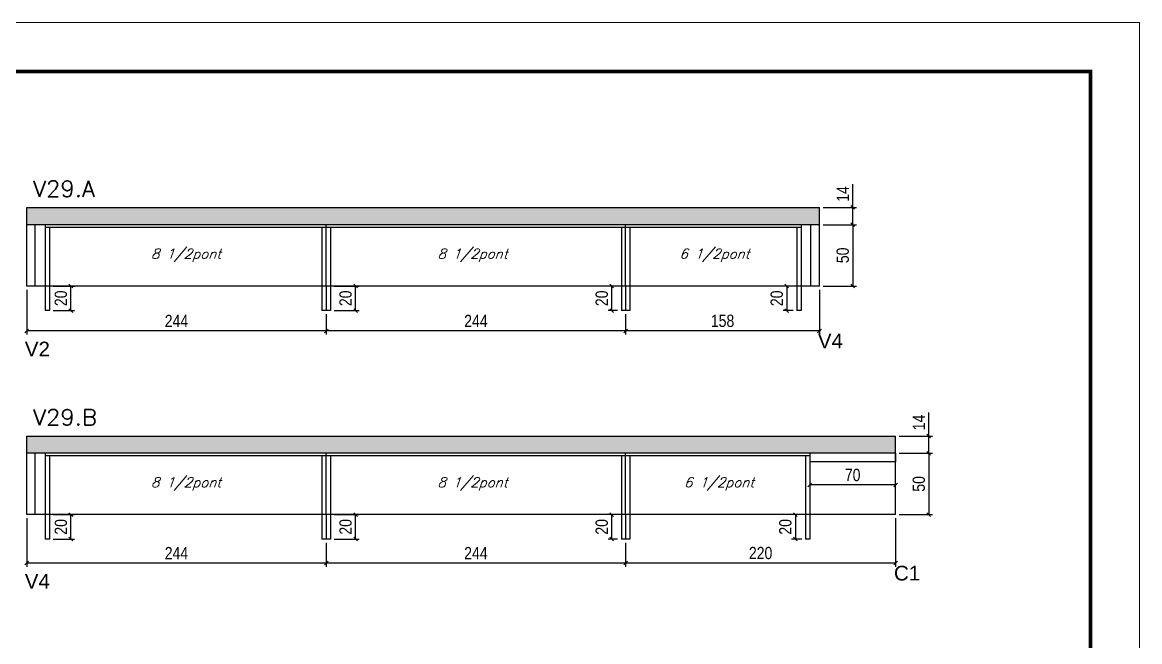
# Model space of a CAD drawing. Extents: x 0 to 6325, y 10169 to 19307.
# Drawn here: x 2160 to 3070, y 13011 to 13516 of the extents above; entities that cross this region are included whole.
import ezdxf

# ---------------------------------------------------------------- set-up
doc = ezdxf.new("R2010")
doc.units = 0
doc.linetypes.add('DASHED', pattern=[0.75, 0.5, -0.25])
for name, color, linetype in [('1', 1, 'Continuous'), ('5', 5, 'Continuous'), ('COTA', 241, 'Continuous'), ('Painéis', 200, 'Continuous'), ('SARR_2.2x7', 40, 'Continuous'), ('SARR_3.5x7', 81, 'Continuous'), ('texto', 7, 'Continuous')]:
    doc.layers.add(name, color=color, linetype=linetype)
for name, color, linetype, lineweight in [('Folhas', 255, 'Continuous', 9), ('SARRAFO DE PRESSAO', 251, 'DASHED', 9), ('Texto Seção', 7, 'Continuous', 15)]:
    doc.layers.add(name, color=color, linetype=linetype, lineweight=lineweight)
doc.styles.add('COTA TECNICA', font='techl___.ttf', dxfattribs={"height": 10})
doc.styles.add('REGUA-120', font='ROMANS.shx', dxfattribs={"height": 15})
doc.styles.add('Romans', font='romans.shx')
doc.styles.get("Standard").update_dxf_attribs({"font": 'arial.ttf'})
doc.dimstyles.new('PAINEL', dxfattribs={"dimtxt": 10, "dimasz": 3, "dimexe": 3, "dimexo": 3, "dimgap": 3, "dimtad": 1, "dimdec": 1, "dimzin": 12, "dimdsep": 46, "dimtxsty": 'COTA TECNICA', "dimblk1": 'OBLIQUE', "dimblk2": 'OBLIQUE', "dimsah": 1, "dimcen": 0.9, "dimclrd": 4, "dimclre": 4, "dimclrt": 240, "dimadec": 1, "dimazin": 3, "dimtfac": 1, "dimtdec": 1, "dimtmove": 0, "dimatfit": 3, "dimfxl": 1, "dimtolj": 1, "dimtzin": 12, "dimarcsym": 0})

# ---------------------------------------------------------------- blocks, each defined once
blk = doc.blocks.new('9999999999')
at = {"layer": 'Folhas'}
blk.add_lwpolyline([(98138.98, 34190.21), (99623.98, 34190.21), (99623.98, 35240.21), (98138.98, 35240.21)], close=True, dxfattribs=at)
at = {"layer": 'Folhas', "color": 30, "const_width": 3}
blk.add_lwpolyline([(98213.98, 34230.21), (99583.98, 34230.21), (99583.98, 35200.21), (98213.98, 35200.21)], close=True, dxfattribs=at)
blk = doc.blocks.new('_Oblique')
at = {"layer": '1', "color": 0, "lineweight": -2}
blk.add_line((-0.5, -0.5), (0.5, 0.5), dxfattribs=at)
blk = doc.blocks.new('*D381')
at = {"layer": 'COTA', "color": 4, "linetype": 'ByBlock', "lineweight": -2, "transparency": 16777216}
for p, q in [((2809.13, 13297.85), (2809.13, 13261.31)), ((2651.16, 13277.85), (2651.16, 13261.31)), ((2809.13, 13264.31), (2651.16, 13264.31))]:
    blk.add_line(p, q, dxfattribs=at)
at = {"layer": 'Defpoints', "color": 0, "linetype": 'ByBlock', "transparency": 16777216}
for p in [(2809.13, 13300.85), (2651.16, 13280.85), (2651.16, 13264.31)]:
    blk.add_point(p, dxfattribs=at)
at = {"layer": 'COTA', "color": 4, "linetype": 'ByBlock', "lineweight": -2, "transparency": 16777216, "xscale": 3, "yscale": 3, "zscale": 3, "rotation": 180}
blk.add_blockref('_Oblique', (2651.16, 13264.31), dxfattribs=at)
at = {"layer": 'COTA', "color": 4, "linetype": 'ByBlock', "lineweight": -2, "transparency": 16777216, "xscale": 3, "yscale": 3, "zscale": 3}
blk.add_blockref('_Oblique', (2809.13, 13264.31), dxfattribs=at)
at = {"layer": 'COTA', "color": 240, "linetype": 'ByBlock', "transparency": 16777216, "insert": (2730.15, 13272.45), "char_height": 10, "attachment_point": 5, "style": 'COTA TECNICA'}
blk.add_mtext('\\A1;158', dxfattribs=at)
blk = doc.blocks.new('*D382')
at = {"layer": 'COTA', "color": 4, "linetype": 'ByBlock', "lineweight": -2, "transparency": 16777216}
for p, q in [((2407.16, 13277.85), (2407.16, 13261.31)), ((2651.16, 13277.85), (2651.16, 13261.31)), ((2651.16, 13264.31), (2407.16, 13264.31))]:
    blk.add_line(p, q, dxfattribs=at)
at = {"layer": 'Defpoints', "color": 0, "linetype": 'ByBlock', "transparency": 16777216}
for p in [(2407.16, 13280.85), (2651.16, 13280.85), (2407.16, 13264.31)]:
    blk.add_point(p, dxfattribs=at)
at = {"layer": 'COTA', "color": 4, "linetype": 'ByBlock', "lineweight": -2, "transparency": 16777216, "xscale": 3, "yscale": 3, "zscale": 3, "rotation": 180}
blk.add_blockref('_Oblique', (2407.16, 13264.31), dxfattribs=at)
at = {"layer": 'COTA', "color": 4, "linetype": 'ByBlock', "lineweight": -2, "transparency": 16777216, "xscale": 3, "yscale": 3, "zscale": 3}
blk.add_blockref('_Oblique', (2651.16, 13264.31), dxfattribs=at)
at = {"layer": 'COTA', "color": 240, "linetype": 'ByBlock', "transparency": 16777216, "insert": (2529.16, 13272.39), "char_height": 10, "width": 210.731, "attachment_point": 5, "style": 'COTA TECNICA'}
blk.add_mtext('\\A1;244', dxfattribs=at)
blk = doc.blocks.new('*D834')
at = {"layer": 'COTA', "color": 4, "lineweight": -2, "transparency": 16777216}
for p, q in [((2163.16, 13297.85), (2163.16, 13261.31)), ((2407.16, 13277.85), (2407.16, 13261.31)), ((2407.16, 13264.31), (2163.16, 13264.31))]:
    blk.add_line(p, q, dxfattribs=at)
at = {"layer": 'Defpoints', "color": 0, "transparency": 16777216}
for p in [(2163.16, 13300.85), (2407.16, 13280.85), (2163.16, 13264.31)]:
    blk.add_point(p, dxfattribs=at)
at = {"layer": 'COTA', "color": 4, "lineweight": -2, "transparency": 16777216, "xscale": 3, "yscale": 3, "zscale": 3, "rotation": 180}
blk.add_blockref('_Oblique', (2163.16, 13264.31), dxfattribs=at)
at = {"layer": 'COTA', "color": 4, "lineweight": -2, "transparency": 16777216, "xscale": 3, "yscale": 3, "zscale": 3}
blk.add_blockref('_Oblique', (2407.16, 13264.31), dxfattribs=at)
at = {"layer": 'COTA', "color": 240, "transparency": 16777216, "insert": (2285.16, 13272.39), "char_height": 10, "attachment_point": 5, "style": 'COTA TECNICA'}
blk.add_mtext('\\A1;244', dxfattribs=at)
blk = doc.blocks.new('*D383')
at = {"layer": 'COTA', "color": 4, "lineweight": -2, "transparency": 16777216}
for p, q in [((2812.13, 13350.85), (2839.21, 13350.85)), ((2836.21, 13350.85), (2836.21, 13300.85)), ((2812.13, 13300.85), (2839.21, 13300.85))]:
    blk.add_line(p, q, dxfattribs=at)
at = {"layer": 'Defpoints', "color": 0, "transparency": 16777216}
for p in [(2809.13, 13350.85), (2809.13, 13300.85), (2836.21, 13300.85)]:
    blk.add_point(p, dxfattribs=at)
at = {"layer": 'COTA', "color": 4, "lineweight": -2, "transparency": 16777216, "xscale": 3, "yscale": 3, "zscale": 3}
for p, rotation in [((2836.21, 13350.85), 90), ((2836.21, 13300.85), 270)]:
    blk.add_blockref('_Oblique', p, dxfattribs=dict(at, rotation=rotation))
at = {"layer": 'COTA', "color": 240, "transparency": 16777216, "insert": (2828.1, 13325.85), "char_height": 10, "attachment_point": 5, "rotation": 90, "style": 'COTA TECNICA'}
blk.add_mtext('\\A1;50', dxfattribs=at)
blk = doc.blocks.new('*D384')
at = {"layer": 'COTA', "color": 4, "lineweight": -2, "transparency": 16777216}
for p, q in [((2836.21, 13364.85), (2836.21, 13383.97)), ((2812.13, 13364.85), (2839.21, 13364.85)), ((2836.21, 13350.85), (2836.21, 13364.85)), ((2812.13, 13350.85), (2839.21, 13350.85))]:
    blk.add_line(p, q, dxfattribs=at)
at = {"layer": 'Defpoints', "color": 0, "transparency": 16777216}
for p in [(2809.13, 13364.85), (2836.21, 13364.85), (2809.13, 13350.85)]:
    blk.add_point(p, dxfattribs=at)
at = {"layer": 'COTA', "color": 4, "lineweight": -2, "transparency": 16777216, "xscale": 3, "yscale": 3, "zscale": 3}
for p, rotation in [((2836.21, 13364.85), 90), ((2836.21, 13350.85), 270)]:
    blk.add_blockref('_Oblique', p, dxfattribs=dict(at, rotation=rotation))
at = {"layer": 'COTA', "color": 240, "transparency": 16777216, "insert": (2828.14, 13375.91), "char_height": 10, "attachment_point": 5, "rotation": 90, "style": 'COTA TECNICA'}
blk.add_mtext('\\A1;14', dxfattribs=at)
blk = doc.blocks.new('*D835')
at = {"layer": 'COTA', "color": 4, "lineweight": -2, "transparency": 16777216}
for p, q in [((2644.66, 13300.85), (2636.84, 13300.85)), ((2639.84, 13280.85), (2639.84, 13300.85)), ((2644.66, 13280.85), (2636.84, 13280.85))]:
    blk.add_line(p, q, dxfattribs=at)
at = {"layer": 'Defpoints', "color": 0, "transparency": 16777216}
for p in [(2639.84, 13300.85), (2647.66, 13300.85), (2647.66, 13280.85)]:
    blk.add_point(p, dxfattribs=at)
at = {"layer": 'COTA', "color": 4, "lineweight": -2, "transparency": 16777216, "xscale": 3, "yscale": 3, "zscale": 3}
for p, rotation in [((2639.84, 13300.85), 90), ((2639.84, 13280.85), 270)]:
    blk.add_blockref('_Oblique', p, dxfattribs=dict(at, rotation=rotation))
at = {"layer": 'COTA', "color": 240, "transparency": 16777216, "insert": (2631.74, 13290.85), "char_height": 10, "attachment_point": 5, "rotation": 90, "style": 'COTA TECNICA'}
blk.add_mtext('\\A1;20', dxfattribs=at)
blk = doc.blocks.new('*D836')
at = {"layer": 'COTA', "color": 4, "lineweight": -2, "transparency": 16777216}
for p, q in [((2184.66, 13300.85), (2202.1, 13300.85)), ((2199.1, 13280.85), (2199.1, 13300.85)), ((2184.66, 13280.85), (2202.1, 13280.85))]:
    blk.add_line(p, q, dxfattribs=at)
at = {"layer": 'Defpoints', "color": 0, "transparency": 16777216}
for p in [(2181.66, 13300.85), (2199.1, 13300.85), (2181.66, 13280.85)]:
    blk.add_point(p, dxfattribs=at)
at = {"layer": 'COTA', "color": 4, "lineweight": -2, "transparency": 16777216, "xscale": 3, "yscale": 3, "zscale": 3}
for p, rotation in [((2199.1, 13300.85), 90), ((2199.1, 13280.85), 270)]:
    blk.add_blockref('_Oblique', p, dxfattribs=dict(at, rotation=rotation))
at = {"layer": 'COTA', "color": 240, "transparency": 16777216, "insert": (2191, 13290.85), "char_height": 10, "attachment_point": 5, "rotation": 90, "style": 'COTA TECNICA'}
blk.add_mtext('\\A1;20', dxfattribs=at)
blk = doc.blocks.new('*D837')
at = {"layer": 'COTA', "color": 4, "lineweight": -2, "transparency": 16777216}
for p, q in [((2787.63, 13300.85), (2779.44, 13300.85)), ((2782.44, 13300.85), (2782.44, 13280.85)), ((2787.63, 13280.85), (2779.44, 13280.85))]:
    blk.add_line(p, q, dxfattribs=at)
at = {"layer": 'Defpoints', "color": 0, "transparency": 16777216}
for p in [(2790.63, 13300.85), (2782.44, 13280.85), (2790.63, 13280.85)]:
    blk.add_point(p, dxfattribs=at)
at = {"layer": 'COTA', "color": 4, "lineweight": -2, "transparency": 16777216, "xscale": 3, "yscale": 3, "zscale": 3}
for p, rotation in [((2782.44, 13300.85), 90), ((2782.44, 13280.85), 270)]:
    blk.add_blockref('_Oblique', p, dxfattribs=dict(at, rotation=rotation))
at = {"layer": 'COTA', "color": 240, "transparency": 16777216, "insert": (2774.33, 13290.85), "char_height": 10, "attachment_point": 5, "rotation": 90, "style": 'COTA TECNICA'}
blk.add_mtext('\\A1;20', dxfattribs=at)
blk = doc.blocks.new('*D838')
at = {"layer": 'COTA', "color": 4, "lineweight": -2, "transparency": 16777216}
for p, q in [((2413.66, 13300.85), (2434.07, 13300.85)), ((2431.07, 13280.85), (2431.07, 13300.85)), ((2413.66, 13280.85), (2434.07, 13280.85))]:
    blk.add_line(p, q, dxfattribs=at)
at = {"layer": 'Defpoints', "color": 0, "transparency": 16777216}
for p in [(2410.66, 13300.85), (2431.07, 13300.85), (2410.66, 13280.85)]:
    blk.add_point(p, dxfattribs=at)
at = {"layer": 'COTA', "color": 4, "lineweight": -2, "transparency": 16777216, "xscale": 3, "yscale": 3, "zscale": 3}
for p, rotation in [((2431.07, 13300.85), 90), ((2431.07, 13280.85), 270)]:
    blk.add_blockref('_Oblique', p, dxfattribs=dict(at, rotation=rotation))
at = {"layer": 'COTA', "color": 240, "transparency": 16777216, "insert": (2422.97, 13290.85), "char_height": 10, "attachment_point": 5, "rotation": 90, "style": 'COTA TECNICA'}
blk.add_mtext('\\A1;20', dxfattribs=at)
blk = doc.blocks.new('*D412')
at = {"layer": 'COTA', "color": 4, "linetype": 'ByBlock', "lineweight": -2, "transparency": 16777216}
for p, q in [((2871.13, 13111.63), (2871.13, 13072.14)), ((2651.16, 13091.63), (2651.16, 13072.14)), ((2871.13, 13075.14), (2651.16, 13075.14))]:
    blk.add_line(p, q, dxfattribs=at)
at = {"layer": 'Defpoints', "color": 0, "linetype": 'ByBlock', "transparency": 16777216}
for p in [(2871.13, 13114.63), (2651.16, 13094.63), (2651.16, 13075.14)]:
    blk.add_point(p, dxfattribs=at)
at = {"layer": 'COTA', "color": 4, "linetype": 'ByBlock', "lineweight": -2, "transparency": 16777216, "xscale": 3, "yscale": 3, "zscale": 3, "rotation": 180}
blk.add_blockref('_Oblique', (2651.16, 13075.14), dxfattribs=at)
at = {"layer": 'COTA', "color": 4, "linetype": 'ByBlock', "lineweight": -2, "transparency": 16777216, "xscale": 3, "yscale": 3, "zscale": 3}
blk.add_blockref('_Oblique', (2871.13, 13075.14), dxfattribs=at)
at = {"layer": 'COTA', "color": 240, "linetype": 'ByBlock', "transparency": 16777216, "insert": (2761.15, 13083.24), "char_height": 10, "attachment_point": 5, "style": 'COTA TECNICA'}
blk.add_mtext('\\A1;220', dxfattribs=at)
blk = doc.blocks.new('*D413')
at = {"layer": 'COTA', "color": 4, "linetype": 'ByBlock', "lineweight": -2, "transparency": 16777216}
for p, q in [((2407.16, 13091.63), (2407.16, 13072.14)), ((2651.16, 13091.63), (2651.16, 13072.14)), ((2651.16, 13075.14), (2407.16, 13075.14))]:
    blk.add_line(p, q, dxfattribs=at)
at = {"layer": 'Defpoints', "color": 0, "linetype": 'ByBlock', "transparency": 16777216}
for p in [(2407.16, 13094.63), (2651.16, 13094.63), (2407.16, 13075.14)]:
    blk.add_point(p, dxfattribs=at)
at = {"layer": 'COTA', "color": 4, "linetype": 'ByBlock', "lineweight": -2, "transparency": 16777216, "xscale": 3, "yscale": 3, "zscale": 3, "rotation": 180}
blk.add_blockref('_Oblique', (2407.16, 13075.14), dxfattribs=at)
at = {"layer": 'COTA', "color": 4, "linetype": 'ByBlock', "lineweight": -2, "transparency": 16777216, "xscale": 3, "yscale": 3, "zscale": 3}
blk.add_blockref('_Oblique', (2651.16, 13075.14), dxfattribs=at)
at = {"layer": 'COTA', "color": 240, "linetype": 'ByBlock', "transparency": 16777216, "insert": (2529.16, 13083.22), "char_height": 10, "width": 210.731, "attachment_point": 5, "style": 'COTA TECNICA'}
blk.add_mtext('\\A1;244', dxfattribs=at)
blk = doc.blocks.new('*D878')
at = {"layer": 'COTA', "color": 4, "lineweight": -2, "transparency": 16777216}
for p, q in [((2163.16, 13111.63), (2163.16, 13072.14)), ((2407.16, 13091.63), (2407.16, 13072.14)), ((2407.16, 13075.14), (2163.16, 13075.14))]:
    blk.add_line(p, q, dxfattribs=at)
at = {"layer": 'Defpoints', "color": 0, "transparency": 16777216}
for p in [(2163.16, 13114.63), (2407.16, 13094.63), (2163.16, 13075.14)]:
    blk.add_point(p, dxfattribs=at)
at = {"layer": 'COTA', "color": 4, "lineweight": -2, "transparency": 16777216, "xscale": 3, "yscale": 3, "zscale": 3, "rotation": 180}
blk.add_blockref('_Oblique', (2163.16, 13075.14), dxfattribs=at)
at = {"layer": 'COTA', "color": 4, "lineweight": -2, "transparency": 16777216, "xscale": 3, "yscale": 3, "zscale": 3}
blk.add_blockref('_Oblique', (2407.16, 13075.14), dxfattribs=at)
at = {"layer": 'COTA', "color": 240, "transparency": 16777216, "insert": (2285.16, 13083.22), "char_height": 10, "attachment_point": 5, "style": 'COTA TECNICA'}
blk.add_mtext('\\A1;244', dxfattribs=at)
blk = doc.blocks.new('*D414')
at = {"layer": 'COTA', "color": 4, "lineweight": -2, "transparency": 16777216}
for p, q in [((2874.13, 13164.63), (2901.21, 13164.63)), ((2898.21, 13164.63), (2898.21, 13114.63)), ((2874.13, 13114.63), (2901.21, 13114.63))]:
    blk.add_line(p, q, dxfattribs=at)
at = {"layer": 'Defpoints', "color": 0, "transparency": 16777216}
for p in [(2871.13, 13164.63), (2871.13, 13114.63), (2898.21, 13114.63)]:
    blk.add_point(p, dxfattribs=at)
at = {"layer": 'COTA', "color": 4, "lineweight": -2, "transparency": 16777216, "xscale": 3, "yscale": 3, "zscale": 3}
for p, rotation in [((2898.21, 13164.63), 90), ((2898.21, 13114.63), 270)]:
    blk.add_blockref('_Oblique', p, dxfattribs=dict(at, rotation=rotation))
at = {"layer": 'COTA', "color": 240, "transparency": 16777216, "insert": (2890.1, 13139.63), "char_height": 10, "attachment_point": 5, "rotation": 90, "style": 'COTA TECNICA'}
blk.add_mtext('\\A1;50', dxfattribs=at)
blk = doc.blocks.new('*D415')
at = {"layer": 'COTA', "color": 4, "lineweight": -2, "transparency": 16777216}
for p, q in [((2898.21, 13178.63), (2898.21, 13197.75)), ((2874.13, 13178.63), (2901.21, 13178.63)), ((2898.21, 13164.63), (2898.21, 13178.63)), ((2874.13, 13164.63), (2901.21, 13164.63))]:
    blk.add_line(p, q, dxfattribs=at)
at = {"layer": 'Defpoints', "color": 0, "transparency": 16777216}
for p in [(2871.13, 13178.63), (2898.21, 13178.63), (2871.13, 13164.63)]:
    blk.add_point(p, dxfattribs=at)
at = {"layer": 'COTA', "color": 4, "lineweight": -2, "transparency": 16777216, "xscale": 3, "yscale": 3, "zscale": 3}
for p, rotation in [((2898.21, 13178.63), 90), ((2898.21, 13164.63), 270)]:
    blk.add_blockref('_Oblique', p, dxfattribs=dict(at, rotation=rotation))
at = {"layer": 'COTA', "color": 240, "transparency": 16777216, "insert": (2890.14, 13189.69), "char_height": 10, "attachment_point": 5, "rotation": 90, "style": 'COTA TECNICA'}
blk.add_mtext('\\A1;14', dxfattribs=at)
blk = doc.blocks.new('*D879')
at = {"layer": 'COTA', "color": 4, "lineweight": -2, "transparency": 16777216}
for p, q in [((2644.66, 13114.63), (2636.84, 13114.63)), ((2639.84, 13094.63), (2639.84, 13114.63)), ((2644.66, 13094.63), (2636.84, 13094.63))]:
    blk.add_line(p, q, dxfattribs=at)
at = {"layer": 'Defpoints', "color": 0, "transparency": 16777216}
for p in [(2639.84, 13114.63), (2647.66, 13114.63), (2647.66, 13094.63)]:
    blk.add_point(p, dxfattribs=at)
at = {"layer": 'COTA', "color": 4, "lineweight": -2, "transparency": 16777216, "xscale": 3, "yscale": 3, "zscale": 3}
for p, rotation in [((2639.84, 13114.63), 90), ((2639.84, 13094.63), 270)]:
    blk.add_blockref('_Oblique', p, dxfattribs=dict(at, rotation=rotation))
at = {"layer": 'COTA', "color": 240, "transparency": 16777216, "insert": (2631.74, 13104.63), "char_height": 10, "attachment_point": 5, "rotation": 90, "style": 'COTA TECNICA'}
blk.add_mtext('\\A1;20', dxfattribs=at)
blk = doc.blocks.new('*D880')
at = {"layer": 'COTA', "color": 4, "lineweight": -2, "transparency": 16777216}
for p, q in [((2184.66, 13114.63), (2202.1, 13114.63)), ((2199.1, 13094.63), (2199.1, 13114.63)), ((2184.66, 13094.63), (2202.1, 13094.63))]:
    blk.add_line(p, q, dxfattribs=at)
at = {"layer": 'Defpoints', "color": 0, "transparency": 16777216}
for p in [(2181.66, 13114.63), (2199.1, 13114.63), (2181.66, 13094.63)]:
    blk.add_point(p, dxfattribs=at)
at = {"layer": 'COTA', "color": 4, "lineweight": -2, "transparency": 16777216, "xscale": 3, "yscale": 3, "zscale": 3}
for p, rotation in [((2199.1, 13114.63), 90), ((2199.1, 13094.63), 270)]:
    blk.add_blockref('_Oblique', p, dxfattribs=dict(at, rotation=rotation))
at = {"layer": 'COTA', "color": 240, "transparency": 16777216, "insert": (2191, 13104.63), "char_height": 10, "attachment_point": 5, "rotation": 90, "style": 'COTA TECNICA'}
blk.add_mtext('\\A1;20', dxfattribs=at)
blk = doc.blocks.new('*D881')
at = {"layer": 'COTA', "color": 4, "lineweight": -2, "transparency": 16777216}
for p, q in [((2794.63, 13114.63), (2786.44, 13114.63)), ((2789.44, 13114.63), (2789.44, 13094.63)), ((2794.63, 13094.63), (2786.44, 13094.63))]:
    blk.add_line(p, q, dxfattribs=at)
at = {"layer": 'Defpoints', "color": 0, "transparency": 16777216}
for p in [(2797.63, 13114.63), (2789.44, 13094.63), (2797.63, 13094.63)]:
    blk.add_point(p, dxfattribs=at)
at = {"layer": 'COTA', "color": 4, "lineweight": -2, "transparency": 16777216, "xscale": 3, "yscale": 3, "zscale": 3}
for p, rotation in [((2789.44, 13114.63), 90), ((2789.44, 13094.63), 270)]:
    blk.add_blockref('_Oblique', p, dxfattribs=dict(at, rotation=rotation))
at = {"layer": 'COTA', "color": 240, "transparency": 16777216, "insert": (2781.33, 13104.63), "char_height": 10, "attachment_point": 5, "rotation": 90, "style": 'COTA TECNICA'}
blk.add_mtext('\\A1;20', dxfattribs=at)
blk = doc.blocks.new('*D882')
at = {"layer": 'COTA', "color": 4, "lineweight": -2, "transparency": 16777216}
for p, q in [((2413.66, 13114.63), (2434.07, 13114.63)), ((2431.07, 13094.63), (2431.07, 13114.63)), ((2413.66, 13094.63), (2434.07, 13094.63))]:
    blk.add_line(p, q, dxfattribs=at)
at = {"layer": 'Defpoints', "color": 0, "transparency": 16777216}
for p in [(2410.66, 13114.63), (2431.07, 13114.63), (2410.66, 13094.63)]:
    blk.add_point(p, dxfattribs=at)
at = {"layer": 'COTA', "color": 4, "lineweight": -2, "transparency": 16777216, "xscale": 3, "yscale": 3, "zscale": 3}
for p, rotation in [((2431.07, 13114.63), 90), ((2431.07, 13094.63), 270)]:
    blk.add_blockref('_Oblique', p, dxfattribs=dict(at, rotation=rotation))
at = {"layer": 'COTA', "color": 240, "transparency": 16777216, "insert": (2422.97, 13104.63), "char_height": 10, "attachment_point": 5, "rotation": 90, "style": 'COTA TECNICA'}
blk.add_mtext('\\A1;20', dxfattribs=at)
blk = doc.blocks.new('*D416')
at = {"layer": 'COTA', "color": 4, "lineweight": -2, "transparency": 16777216}
blk.add_line((2871.13, 13138.75), (2801.13, 13138.75), dxfattribs=at)
at = {"layer": 'Defpoints', "color": 0, "transparency": 16777216}
for p in [(2801.13, 13138.75), (2801.13, 13138.75), (2871.13, 13138.75)]:
    blk.add_point(p, dxfattribs=at)
at = {"layer": 'COTA', "color": 4, "lineweight": -2, "transparency": 16777216, "xscale": 3, "yscale": 3, "zscale": 3, "rotation": 180}
blk.add_blockref('_Oblique', (2801.13, 13138.75), dxfattribs=at)
at = {"layer": 'COTA', "color": 4, "lineweight": -2, "transparency": 16777216, "xscale": 3, "yscale": 3, "zscale": 3}
blk.add_blockref('_Oblique', (2871.13, 13138.75), dxfattribs=at)
at = {"layer": 'COTA', "color": 240, "transparency": 16777216, "insert": (2836.13, 13146.86), "char_height": 10, "attachment_point": 5, "style": 'COTA TECNICA'}
blk.add_mtext('\\A1;70', dxfattribs=at)

msp = doc.modelspace()

# ---------------------------------------------------------------- hatches: boundary and pattern name
at = {"layer": 'COTA'}
h = msp.add_hatch(dxfattribs=at)
h.set_pattern_fill('AR-CONC', color=241, scale=0.03)
h.set_pattern_definition([(50, (-1361.6483, -2364.1683), (5.4655401, -0.4781726), [0.5715, -6.2865]), (355, (-1361.648, -2364.1683), (-1.0573026, 5.7317054), [0.4572, -5.0292175]), (100.451445, (-1361.193, -2364.208), (4.4082374, 5.2535326), [0.4857003, -5.3427073]), (46.1842, (-1361.648, -2362.644), (8.1323712, -1.2612698), [0.85725, -9.42975]), (96.63556, (-1360.9706, -2362.7494), (7.122124, 7.4227837), [0.7285507, -8.0140682]), (351.18415, (-1361.648, -2362.644), (7.122124, 7.4227837), [0.685799, -7.543792]), (21, (-1360.8863, -2363.0253), (4.5484317, -3.067956), [0.5715, -6.2865]), (326, (-1360.886, -2363.0253), (1.8540609, 5.525639), [0.4572, -5.0292]), (71.451445, (-1360.507, -2363.281), (6.4024926, 2.457683), [0.4857003, -5.3426981]), (37.5, (-1361.6483, -2364.1683), (0.0926581, 2.53665117), [0, -4.96824, 0, -5.1054, 0, -5.04825]), (7.5, (-1361.6483, -2364.1683), (2.00458988, 3.00541724), [0, -2.91084, 0, -4.85394, 0, -1.92405]), (327.5, (-1363.3475, -2364.1683), (4.06771786, -0.17186232), [0, -1.905, 0, -5.9436, 0, -7.8867]), (317.5, (-1364.1095, -2364.1683), (4.44387544, 0.7627947), [0, -2.4765, 0, -3.94716, 0, -5.6007])])
h.paths.add_polyline_path([(2163.16, 13364.85), (2163.16, 13350.85), (2809.13, 13350.85), (2809.13, 13364.85)])
h = msp.add_hatch(dxfattribs=at)
h.set_pattern_fill('AR-CONC', color=241, scale=0.03)
h.set_pattern_definition([(50, (-1361.6483, -2550.3924), (5.4655401, -0.4781726), [0.5715, -6.2865]), (355, (-1361.648, -2550.3924), (-1.0573026, 5.7317054), [0.4572, -5.0292175]), (100.451445, (-1361.193, -2550.432), (4.4082374, 5.2535326), [0.4857003, -5.3427073]), (46.1842, (-1361.648, -2548.8684), (8.1323712, -1.2612698), [0.85725, -9.42975]), (96.63556, (-1360.9706, -2548.9735), (7.122124, 7.4227837), [0.7285507, -8.0140682]), (351.18415, (-1361.648, -2548.868), (7.122124, 7.4227837), [0.685799, -7.543792]), (21, (-1360.8863, -2549.2494), (4.5484317, -3.067956), [0.5715, -6.2865]), (326, (-1360.886, -2549.2494), (1.8540609, 5.525639), [0.4572, -5.0292]), (71.451445, (-1360.507, -2549.505), (6.4024926, 2.457683), [0.4857003, -5.3426981]), (37.5, (-1361.6483, -2550.3924), (0.0926581, 2.53665117), [0, -4.96824, 0, -5.1054, 0, -5.04825]), (7.5, (-1361.6483, -2550.3924), (2.00458988, 3.00541724), [0, -2.91084, 0, -4.85394, 0, -1.92405]), (327.5, (-1363.3475, -2550.3924), (4.06771786, -0.17186232), [0, -1.905, 0, -5.9436, 0, -7.8867]), (317.5, (-1364.1095, -2550.3924), (4.44387544, 0.7627947), [0, -2.4765, 0, -3.94716, 0, -5.6007])])
h.paths.add_polyline_path([(2163.16, 13178.63), (2163.16, 13164.63), (2871.13, 13164.63), (2871.13, 13178.63)])

# ---------------------------------------------------------------- linework, layer by layer
for p, q in [((2163.16, 13350.85), (2163.16, 13364.85)), ((2163.16, 13364.85), (2809.13, 13364.85)), ((2809.13, 13350.85), (2809.13, 13364.85)), ((2407.16, 13300.85), (2407.16, 13280.85)), ((2651.16, 13300.85), (2651.16, 13280.85)), ((2410.66, 13280.85), (2403.66, 13280.85)), ((2654.66, 13280.85), (2647.66, 13280.85)), ((2163.16, 13164.63), (2163.16, 13178.63)), ((2163.16, 13178.63), (2871.13, 13178.63)), ((2871.13, 13164.63), (2871.13, 13178.63)), ((2871.13, 13164.63), (2871.13, 13157.63)), ((2407.16, 13114.63), (2407.16, 13094.63)), ((2651.16, 13114.63), (2651.16, 13094.63)), ((2410.66, 13094.63), (2403.66, 13094.63)), ((2654.66, 13094.63), (2647.66, 13094.63))]:
    msp.add_line(p, q, dxfattribs=at)
at = {"layer": 'Painéis', "linetype": 'ByBlock'}
for p, q in [((2809.13, 13350.85), (2163.16, 13350.85)), ((2163.16, 13300.85), (2163.16, 13350.85)), ((2407.16, 13300.85), (2407.16, 13350.85)), ((2651.16, 13300.85), (2651.16, 13350.85)), ((2809.13, 13300.85), (2809.13, 13350.85)), ((2809.13, 13300.85), (2163.16, 13300.85)), ((2871.13, 13164.63), (2163.16, 13164.63)), ((2163.16, 13114.63), (2163.16, 13164.63)), ((2407.16, 13114.63), (2407.16, 13164.63)), ((2651.16, 13114.63), (2651.16, 13164.63)), ((2871.13, 13114.63), (2871.13, 13164.63)), ((2871.13, 13114.63), (2163.16, 13114.63))]:
    msp.add_line(p, q, dxfattribs=at)
at = {"layer": 'SARR_2.2x7', "linetype": 'Continuous'}
for p, q in [((2170.16, 13300.85), (2170.16, 13350.85)), ((2407.16, 13348.65), (2178.16, 13348.65)), ((2651.16, 13348.65), (2407.16, 13348.65)), ((2794.13, 13348.65), (2651.16, 13348.65)), ((2802.13, 13300.85), (2802.13, 13350.85)), ((2170.16, 13114.63), (2170.16, 13164.63)), ((2407.16, 13162.43), (2178.16, 13162.43)), ((2651.16, 13162.43), (2407.16, 13162.43)), ((2801.13, 13162.43), (2651.16, 13162.43)), ((2871.13, 13157.63), (2801.13, 13157.63))]:
    msp.add_line(p, q, dxfattribs=at)
at = {"layer": 'SARR_3.5x7'}
for p, q in [((2178.16, 13350.85), (2178.16, 13280.85)), ((2181.66, 13348.65), (2181.66, 13280.85)), ((2403.66, 13348.65), (2403.66, 13280.85)), ((2410.66, 13348.65), (2410.66, 13280.85)), ((2647.66, 13348.65), (2647.66, 13280.85)), ((2654.66, 13348.65), (2654.66, 13280.85)), ((2790.63, 13348.65), (2790.63, 13280.85)), ((2794.13, 13350.85), (2794.13, 13280.85)), ((2181.66, 13280.85), (2178.16, 13280.85)), ((2794.13, 13280.85), (2790.63, 13280.85)), ((2178.16, 13164.63), (2178.16, 13094.63)), ((2801.13, 13164.63), (2801.13, 13094.63)), ((2181.66, 13162.43), (2181.66, 13094.63)), ((2403.66, 13162.43), (2403.66, 13094.63)), ((2410.66, 13162.43), (2410.66, 13094.63)), ((2647.66, 13162.43), (2647.66, 13094.63)), ((2654.66, 13162.43), (2654.66, 13094.63)), ((2797.63, 13162.43), (2797.63, 13094.63)), ((2181.66, 13094.63), (2178.16, 13094.63)), ((2801.13, 13094.63), (2797.63, 13094.63))]:
    msp.add_line(p, q, dxfattribs=at)

# ---------------------------------------------------------------- block references
at = {"layer": 'SARRAFO DE PRESSAO', "color": 6, "linetype": 'ByBlock'}
msp.add_blockref('9999999999', (-96553.98, -21724.51), dxfattribs=at)

# ---------------------------------------------------------------- texts
at = {"layer": '5', "linetype": 'Continuous'}
for s, p in [('V2', (2161.57, 13243.51)), ('V4', (2807.8, 13250.12)), ('V4', (2161.57, 13054.34)), ('C1', (2869.8, 13060.95))]:
    msp.add_text(s, height=12, rotation=0.00004, dxfattribs=at).set_placement(p)
at = {"layer": 'texto', "color": 2, "char_height": 8, "attachment_point": 5, "style": 'Romans'}
for s, insert in [('{\\Q19;\\C256;8 1/2pont}', (2292.97, 13325.84)), ('{\\Q19;\\C256;8 1/2pont}', (2526.4, 13325.84)), ('{\\Q19;\\C256;6 1/2pont}', (2723.56, 13325.84)), ('{\\Q19;\\C256;8 1/2pont}', (2292.97, 13139.62)), ('{\\Q19;\\C256;8 1/2pont}', (2526.4, 13139.62)), ('{\\Q19;\\C256;6 1/2pont}', (2727.3, 13139.62))]:
    msp.add_mtext(s, dxfattribs=dict(at, insert=insert))
at = {"layer": 'Texto Seção', "style": 'REGUA-120', "width": 1.05}
for s, p in [('V29.A', (2168.39, 13373.59)), ('V29.B', (2168.39, 13187.36))]:
    msp.add_text(s, height=13, dxfattribs=at).set_placement(p)

# ---------------------------------------------------------------- dimensions: what is measured, and where the dimension line sits
at = {"layer": 'COTA'}
for base, p1, p2, angle, picture, middle in [((2836.21, 13364.85), (2809.13, 13350.85), (2809.13, 13364.85), 90, '*D384', (2828.14, 13375.91)), ((2836.21, 13300.85), (2809.13, 13350.85), (2809.13, 13300.85), 90, '*D383', (2828.1, 13325.85)), ((2163.16, 13264.31), (2407.16, 13280.85), (2163.16, 13300.85), 180, '*D834', (2285.16, 13272.39)), ((2898.21, 13178.63), (2871.13, 13164.63), (2871.13, 13178.63), 90, '*D415', (2890.14, 13189.69)), ((2898.21, 13114.63), (2871.13, 13164.63), (2871.13, 13114.63), 90, '*D414', (2890.1, 13139.63)), ((2163.16, 13075.14), (2407.16, 13094.63), (2163.16, 13114.63), 180, '*D878', (2285.16, 13083.22))]:
    dim = msp.add_linear_dim(base=base, p1=p1, p2=p2, angle=angle, dimstyle='PAINEL', dxfattribs=at)
    dim.commit()
    dim.dimension.update_dxf_attribs({"geometry": picture, "text_midpoint": middle})
for base, p1, p2, picture, middle in [((2199.1, 13300.85), (2181.66, 13280.85), (2181.66, 13300.85), '*D836', (2199.1, 13290.85)), ((2431.07, 13300.85), (2410.66, 13280.85), (2410.66, 13300.85), '*D838', (2431.07, 13290.85)), ((2639.84, 13300.85), (2647.66, 13280.85), (2647.66, 13300.85), '*D835', (2639.84, 13290.85)), ((2782.44, 13280.85), (2790.63, 13300.85), (2790.63, 13280.85), '*D837', (2782.44, 13290.85)), ((2199.1, 13114.63), (2181.66, 13094.63), (2181.66, 13114.63), '*D880', (2199.1, 13104.63)), ((2431.07, 13114.63), (2410.66, 13094.63), (2410.66, 13114.63), '*D882', (2431.07, 13104.63)), ((2639.84, 13114.63), (2647.66, 13094.63), (2647.66, 13114.63), '*D879', (2639.84, 13104.63)), ((2789.44, 13094.63), (2797.63, 13114.63), (2797.63, 13094.63), '*D881', (2789.44, 13104.63))]:
    dim = msp.add_linear_dim(base=base, p1=p1, p2=p2, angle=90, dimstyle='PAINEL', dxfattribs=at)
    dim.commit()
    dim.dimension.update_dxf_attribs({"geometry": picture, "text_midpoint": middle, "dimtype": 160})
at = {"layer": 'COTA', "linetype": 'ByBlock'}
for base, p1, p2, picture, middle in [((2651.16, 13264.31), (2809.13, 13300.85), (2651.16, 13280.85), '*D381', (2730.15, 13272.45)), ((2651.16, 13075.14), (2871.13, 13114.63), (2651.16, 13094.63), '*D412', (2761.15, 13083.24))]:
    dim = msp.add_linear_dim(base=base, p1=p1, p2=p2, angle=180, dimstyle='PAINEL', dxfattribs=at)
    dim.commit()
    dim.dimension.update_dxf_attribs({"geometry": picture, "text_midpoint": middle})
for base, p1, p2, picture, middle in [((2407.16, 13264.31), (2651.16, 13280.85), (2407.16, 13280.85), '*D382', (2529.16, 13272.39)), ((2407.16, 13075.14), (2651.16, 13094.63), (2407.16, 13094.63), '*D413', (2529.16, 13083.22))]:
    dim = msp.add_linear_dim(base=base, p1=p1, p2=p2, angle=180, dimstyle='PAINEL', override={"dimtmove": 1}, dxfattribs=at)
    dim.commit()
    dim.dimension.update_dxf_attribs({"geometry": picture, "text_midpoint": middle})
at = {"layer": 'COTA'}
dim = msp.add_linear_dim(base=(2801.13, 13138.75), p1=(2871.13, 13138.75), p2=(2801.13, 13138.75), dimstyle='PAINEL', dxfattribs=at)
dim.commit()
dim.dimension.update_dxf_attribs({"geometry": '*D416', "text_midpoint": (2836.13, 13146.86)})

doc.saveas('drawing.dxf')
